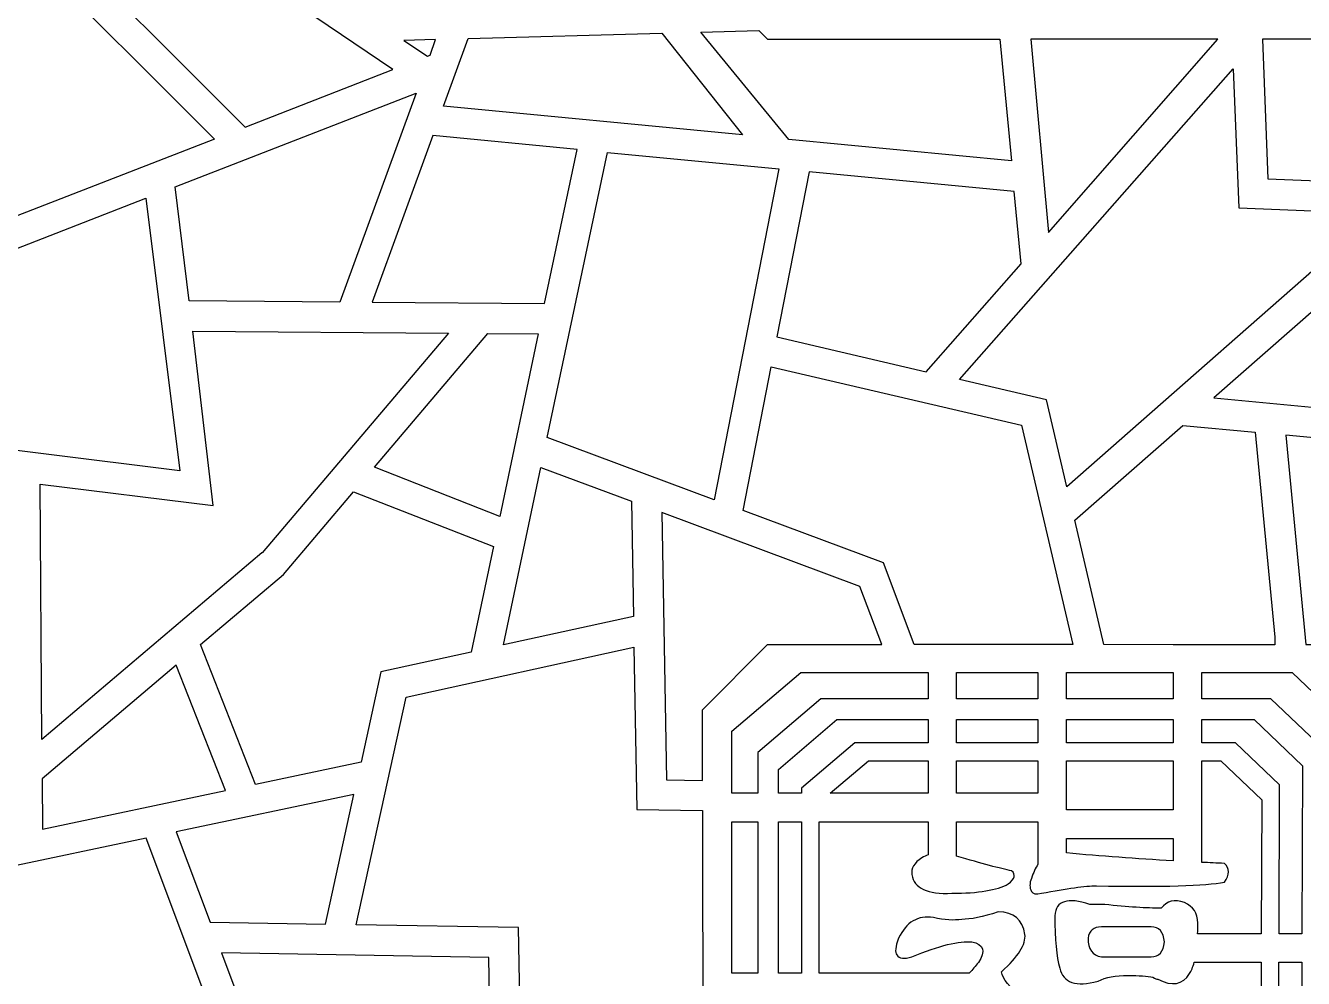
# Model space of a CAD drawing. Header units: centimetres. Extents: x 15.4 to 27, y -5.3 to 6.3.
# Drawn here: x 17.964 to 22.019, y -1.495 to 1.531 of the extents above; entities that cross this region are included whole.
import ezdxf

# ---------------------------------------------------------------- set-up
doc = ezdxf.new("R2010")
doc.units = ezdxf.units.CM
doc.header["$MEASUREMENT"] = 0
doc.layers.add('layer 1', color=7, linetype='Continuous')

msp = doc.modelspace()

# ---------------------------------------------------------------- linework, layer by layer
at = {"layer": 'layer 1', "color": 250}
for points, knots in [([(19.12903, 1.3912), (19.12903, 1.3912), (18.66098, 1.20881), (18.66098, 1.20881), (18.66098, 1.20881), (18.66098, 1.20881), (18.00565, 1.86414), (18.00565, 1.86414), (18.00565, 1.86414), (18.00565, 1.86414), (18.10576, 2.08339), (18.10576, 2.08339), (18.10576, 2.08339), (18.10576, 2.08339), (19.12903, 1.3912), (19.12903, 1.3912)], [0, 0, 0, 0, 0.2, 0.2, 0.2, 0.2, 0.4, 0.4, 0.4, 0.4, 0.6, 0.6, 0.6, 0.6, 1, 1, 1, 1]), ([(17.64088, 1.06525), (17.64088, 1.06525), (17.82327, 0.8831), (17.82327, 0.8831), (17.82327, 0.8831), (17.82327, 0.8831), (18.56307, 1.17072), (18.56307, 1.17072), (18.56307, 1.17072), (18.56307, 1.17072), (17.96317, 1.77087), (17.96317, 1.77087), (17.96317, 1.77087), (17.96317, 1.77087), (17.64088, 1.06525), (17.64088, 1.06525)], [0, 0, 0, 0, 0.2, 0.2, 0.2, 0.2, 0.4, 0.4, 0.4, 0.4, 0.6, 0.6, 0.6, 0.6, 1, 1, 1, 1]), ([(22.12902, 1.55357), (22.12902, 1.55357), (22.34828, 1.48715), (22.34828, 1.48715), (22.34828, 1.48715), (22.34828, 1.48715), (22.48794, 1.02081), (22.48794, 1.02081), (22.48794, 1.02081), (22.48794, 1.02081), (21.90586, 1.04449), (21.90586, 1.04449), (21.90586, 1.04449), (21.90586, 1.04449), (21.88926, 1.48813), (21.88926, 1.48813), (21.88926, 1.48813), (21.88926, 1.48813), (21.88926, 1.48813), (21.88926, 1.48813), (21.88926, 1.48813), (21.88926, 1.48813), (21.92588, 1.48813), (21.92588, 1.48813), (21.92588, 1.48813), (21.92588, 1.48813), (21.92588, 1.48813), (21.92588, 1.48813), (21.92588, 1.48813), (21.92588, 1.48813), (21.97471, 1.48813), (21.97471, 1.48813), (21.97471, 1.48813), (21.97471, 1.48813), (21.97471, 1.48813), (21.97471, 1.48813), (21.97471, 1.48813), (21.97471, 1.48813), (22.06408, 1.48789), (22.06408, 1.48789), (22.06408, 1.48789), (22.06408, 1.48789), (22.12902, 1.55357), (22.12902, 1.55357)], [0, 0, 0, 0, 0.0833333, 0.0833333, 0.0833333, 0.0833333, 0.1666667, 0.1666667, 0.1666667, 0.1666667, 0.25, 0.25, 0.25, 0.25, 0.3333333, 0.3333333, 0.3333333, 0.3333333, 0.4166667, 0.4166667, 0.4166667, 0.4166667, 0.5, 0.5, 0.5, 0.5, 0.5833333, 0.5833333, 0.5833333, 0.5833333, 0.6666667, 0.6666667, 0.6666667, 0.6666667, 0.75, 0.75, 0.75, 0.75, 0.8333333, 0.8333333, 0.8333333, 0.8333333, 1, 1, 1, 1]), ([(20.23849, 1.18391), (20.23849, 1.18391), (19.98286, 1.50693), (19.98286, 1.50693), (19.98286, 1.50693), (19.98286, 1.50693), (19.36806, 1.4896), (19.36806, 1.4896), (19.36806, 1.4896), (19.36806, 1.4896), (19.29018, 1.27498), (19.29018, 1.27498), (19.29018, 1.27498), (19.29018, 1.27498), (20.23849, 1.18391), (20.23849, 1.18391)], [0, 0, 0, 0, 0.2, 0.2, 0.2, 0.2, 0.4, 0.4, 0.4, 0.4, 0.6, 0.6, 0.6, 0.6, 1, 1, 1, 1]), ([(21.09208, 1.10163), (21.09208, 1.10163), (21.0557, 1.48789), (21.0557, 1.48789), (21.0557, 1.48789), (21.0557, 1.48789), (20.31785, 1.48789), (20.31785, 1.48789), (20.31785, 1.48789), (20.31785, 1.48789), (20.29026, 1.51572), (20.29026, 1.51572), (20.29026, 1.51572), (20.29026, 1.51572), (20.10689, 1.51035), (20.10689, 1.51035), (20.10689, 1.51035), (20.10689, 1.51035), (20.38548, 1.16975), (20.38548, 1.16975), (20.38548, 1.16975), (20.38548, 1.16975), (21.09208, 1.10163), (21.09208, 1.10163)], [0, 0, 0, 0, 0.1428571, 0.1428571, 0.1428571, 0.1428571, 0.2857143, 0.2857143, 0.2857143, 0.2857143, 0.4285714, 0.4285714, 0.4285714, 0.4285714, 0.5714286, 0.5714286, 0.5714286, 0.5714286, 0.7142857, 0.7142857, 0.7142857, 0.7142857, 1, 1, 1, 1]), ([(19.23866, 1.43393), (19.23866, 1.43393), (19.16395, 1.48374), (19.16395, 1.48374), (19.16395, 1.48374), (19.16395, 1.48374), (19.26478, 1.48667), (19.26478, 1.48667), (19.26478, 1.48667), (19.26478, 1.48667), (19.24745, 1.43735), (19.24745, 1.43735), (19.24745, 1.43735), (19.24745, 1.43735), (19.23866, 1.43393), (19.23866, 1.43393)], [0, 0, 0, 0, 0.2, 0.2, 0.2, 0.2, 0.4, 0.4, 0.4, 0.4, 0.6, 0.6, 0.6, 0.6, 1, 1, 1, 1]), ([(21.74667, 1.48813), (21.74667, 1.48813), (21.21001, 0.87358), (21.21001, 0.87358), (21.21001, 0.87358), (21.21001, 0.87358), (21.1536, 1.48789), (21.1536, 1.48789), (21.1536, 1.48789), (21.1536, 1.48789), (21.1536, 1.48789), (21.1536, 1.48789), (21.1536, 1.48789), (21.1536, 1.48789), (21.31084, 1.48813), (21.31084, 1.48813), (21.31084, 1.48813), (21.31084, 1.48813), (21.39142, 1.48813), (21.39142, 1.48813), (21.39142, 1.48813), (21.39142, 1.48813), (21.47272, 1.48813), (21.47272, 1.48813), (21.47272, 1.48813), (21.47272, 1.48813), (21.47272, 1.48813), (21.47272, 1.48813), (21.47272, 1.48813), (21.47272, 1.48813), (21.52399, 1.48813), (21.52399, 1.48813), (21.52399, 1.48813), (21.52399, 1.48813), (21.52399, 1.48813), (21.52399, 1.48813), (21.52399, 1.48813), (21.52399, 1.48813), (21.63631, 1.48813), (21.63631, 1.48813), (21.63631, 1.48813), (21.63631, 1.48813), (21.74667, 1.48813), (21.74667, 1.48813)], [0, 0, 0, 0, 0.0833333, 0.0833333, 0.0833333, 0.0833333, 0.1666667, 0.1666667, 0.1666667, 0.1666667, 0.25, 0.25, 0.25, 0.25, 0.3333333, 0.3333333, 0.3333333, 0.3333333, 0.4166667, 0.4166667, 0.4166667, 0.4166667, 0.5, 0.5, 0.5, 0.5, 0.5833333, 0.5833333, 0.5833333, 0.5833333, 0.6666667, 0.6666667, 0.6666667, 0.6666667, 0.75, 0.75, 0.75, 0.75, 0.8333333, 0.8333333, 0.8333333, 0.8333333, 1, 1, 1, 1]), ([(21.81332, 0.9522), (21.81332, 0.9522), (21.7955, 1.39389), (21.7955, 1.39389), (21.7955, 1.39389), (21.7955, 1.39389), (20.92776, 0.40699), (20.92776, 0.40699), (20.92776, 0.40699), (20.92776, 0.40699), (21.20366, 0.34229), (21.20366, 0.34229), (21.20366, 0.34229), (21.20366, 0.34229), (21.26812, 0.06639), (21.26812, 0.06639), (21.26812, 0.06639), (21.26812, 0.06639), (22.25501, 0.93389), (22.25501, 0.93389), (22.25501, 0.93389), (22.25501, 0.93389), (21.81332, 0.9522), (21.81332, 0.9522)], [0, 0, 0, 0, 0.1428571, 0.1428571, 0.1428571, 0.1428571, 0.2857143, 0.2857143, 0.2857143, 0.2857143, 0.4285714, 0.4285714, 0.4285714, 0.4285714, 0.5714286, 0.5714286, 0.5714286, 0.5714286, 0.7142857, 0.7142857, 0.7142857, 0.7142857, 1, 1, 1, 1]), ([(18.96129, 0.65335), (18.96129, 0.65335), (19.20301, 1.31649), (19.20301, 1.31649), (19.20301, 1.31649), (19.20301, 1.31649), (18.43782, 1.01886), (18.43782, 1.01886), (18.43782, 1.01886), (18.43782, 1.01886), (18.48274, 0.65701), (18.48274, 0.65701), (18.48274, 0.65701), (18.48274, 0.65701), (18.96129, 0.65335), (18.96129, 0.65335)], [0, 0, 0, 0, 0.2, 0.2, 0.2, 0.2, 0.4, 0.4, 0.4, 0.4, 0.6, 0.6, 0.6, 0.6, 1, 1, 1, 1]), ([(19.25624, 1.18171), (19.25624, 1.18171), (19.71355, 1.13776), (19.71355, 1.13776), (19.71355, 1.13776), (19.71355, 1.13776), (19.61051, 0.64847), (19.61051, 0.64847), (19.61051, 0.64847), (19.61051, 0.64847), (19.0636, 0.65262), (19.0636, 0.65262), (19.0636, 0.65262), (19.0636, 0.65262), (19.25624, 1.18171), (19.25624, 1.18171)], [0, 0, 0, 0, 0.2, 0.2, 0.2, 0.2, 0.4, 0.4, 0.4, 0.4, 0.6, 0.6, 0.6, 0.6, 1, 1, 1, 1]), ([(20.35447, 1.07599), (20.35447, 1.07599), (19.80999, 1.12848), (19.80999, 1.12848), (19.80999, 1.12848), (19.80999, 1.12848), (19.6193, 0.22338), (19.6193, 0.22338), (19.6193, 0.22338), (19.6193, 0.22338), (20.14913, 0.02537), (20.14913, 0.02537), (20.14913, 0.02537), (20.14913, 0.02537), (20.35447, 1.07599), (20.35447, 1.07599)], [0, 0, 0, 0, 0.2, 0.2, 0.2, 0.2, 0.4, 0.4, 0.4, 0.4, 0.6, 0.6, 0.6, 0.6, 1, 1, 1, 1]), ([(20.82155, 0.43165), (20.82155, 0.43165), (20.34812, 0.54274), (20.34812, 0.54274), (20.34812, 0.54274), (20.34812, 0.54274), (20.45067, 1.06696), (20.45067, 1.06696), (20.45067, 1.06696), (20.45067, 1.06696), (21.10111, 1.00421), (21.10111, 1.00421), (21.10111, 1.00421), (21.10111, 1.00421), (21.12308, 0.7747), (21.12308, 0.7747), (21.12308, 0.7747), (21.12308, 0.7747), (20.82155, 0.43165), (20.82155, 0.43165)], [0, 0, 0, 0, 0.1666667, 0.1666667, 0.1666667, 0.1666667, 0.3333333, 0.3333333, 0.3333333, 0.3333333, 0.5, 0.5, 0.5, 0.5, 0.6666667, 0.6666667, 0.6666667, 0.6666667, 1, 1, 1, 1]), ([(17.58716, 0.22485), (17.58716, 0.22485), (18.4532, 0.11717), (18.4532, 0.11717), (18.4532, 0.11717), (18.4532, 0.11717), (18.34528, 0.98272), (18.34528, 0.98272), (18.34528, 0.98272), (18.34528, 0.98272), (17.79934, 0.77055), (17.79934, 0.77055), (17.79934, 0.77055), (17.79934, 0.77055), (17.58716, 0.22485), (17.58716, 0.22485)], [0, 0, 0, 0, 0.2, 0.2, 0.2, 0.2, 0.4, 0.4, 0.4, 0.4, 0.6, 0.6, 0.6, 0.6, 1, 1, 1, 1]), ([(22.39418, 0.92852), (22.39418, 0.92852), (22.41908, 0.9273), (22.41908, 0.9273), (22.41908, 0.9273), (22.41908, 0.9273), (22.40102, 0.28589), (22.40102, 0.28589), (22.40102, 0.28589), (22.40102, 0.28589), (21.7347, 0.34888), (21.7347, 0.34888), (21.7347, 0.34888), (21.7347, 0.34888), (22.39418, 0.92852), (22.39418, 0.92852)], [0, 0, 0, 0, 0.2, 0.2, 0.2, 0.2, 0.4, 0.4, 0.4, 0.4, 0.6, 0.6, 0.6, 0.6, 1, 1, 1, 1]), ([(18.71396, -0.14286), (18.71396, -0.14286), (19.30605, 0.55471), (19.30605, 0.55471), (19.30605, 0.55471), (19.30605, 0.55471), (18.4947, 0.56057), (18.4947, 0.56057), (18.4947, 0.56057), (18.4947, 0.56057), (18.55941, 0.00706), (18.55941, 0.00706), (18.55941, 0.00706), (18.55941, 0.00706), (18.0098, 0.07542), (18.0098, 0.07542), (18.0098, 0.07542), (18.0098, 0.07542), (18.01542, -0.73568), (18.01542, -0.73568), (18.01542, -0.73568), (18.01542, -0.73568), (18.71347, -0.14359), (18.71347, -0.14359), (18.71347, -0.14359), (18.71347, -0.14359), (18.71396, -0.14286), (18.71396, -0.14286)], [0, 0, 0, 0, 0.125, 0.125, 0.125, 0.125, 0.25, 0.25, 0.25, 0.25, 0.375, 0.375, 0.375, 0.375, 0.5, 0.5, 0.5, 0.5, 0.625, 0.625, 0.625, 0.625, 0.75, 0.75, 0.75, 0.75, 1, 1, 1, 1]), ([(19.07043, 0.12841), (19.07043, 0.12841), (19.46817, -0.02786), (19.46817, -0.02786), (19.46817, -0.02786), (19.46817, -0.02786), (19.59025, 0.55251), (19.59025, 0.55251), (19.59025, 0.55251), (19.59025, 0.55251), (19.43081, 0.55373), (19.43081, 0.55373), (19.43081, 0.55373), (19.43081, 0.55373), (19.07043, 0.12841), (19.07043, 0.12841)], [0, 0, 0, 0, 0.2, 0.2, 0.2, 0.2, 0.4, 0.4, 0.4, 0.4, 0.6, 0.6, 0.6, 0.6, 1, 1, 1, 1]), ([(21.28667, -0.43463), (21.28667, -0.43463), (21.12382, 0.2622), (21.12382, 0.2622), (21.12382, 0.2622), (21.12382, 0.2622), (20.32981, 0.44801), (20.32981, 0.44801), (20.32981, 0.44801), (20.32981, 0.44801), (20.24045, -0.00857), (20.24045, -0.00857), (20.24045, -0.00857), (20.24045, -0.00857), (20.68604, -0.17509), (20.68604, -0.17509), (20.68604, -0.17509), (20.68604, -0.17509), (20.78321, -0.43463), (20.78321, -0.43463), (20.78321, -0.43463), (20.78321, -0.43463), (21.28667, -0.43463), (21.28667, -0.43463)], [0, 0, 0, 0, 0.1428571, 0.1428571, 0.1428571, 0.1428571, 0.2857143, 0.2857143, 0.2857143, 0.2857143, 0.4285714, 0.4285714, 0.4285714, 0.4285714, 0.5714286, 0.5714286, 0.5714286, 0.5714286, 0.7142857, 0.7142857, 0.7142857, 0.7142857, 1, 1, 1, 1]), ([(21.69631, -0.43519), (21.69631, -0.43519), (21.92808, -0.4356), (21.92808, -0.4356), (21.92808, -0.4356), (21.92808, -0.4356), (21.92808, -0.41046), (21.92808, -0.41046), (21.92808, -0.41046), (21.92808, -0.41046), (21.86557, 0.23999), (21.86557, 0.23999), (21.86557, 0.23999), (21.86557, 0.23999), (21.63582, 0.26172), (21.63582, 0.26172), (21.63582, 0.26172), (21.63582, 0.26172), (21.29302, -0.03958), (21.29302, -0.03958), (21.29302, -0.03958), (21.29302, -0.03958), (21.38531, -0.43463), (21.38531, -0.43463), (21.38531, -0.43463), (21.38531, -0.43463), (21.60569, -0.43502), (21.60569, -0.43502), (21.60569, -0.43502), (21.60569, -0.43502), (21.69631, -0.43519), (21.69631, -0.43519)], [0, 0, 0, 0, 0.1111111, 0.1111111, 0.1111111, 0.1111111, 0.2222222, 0.2222222, 0.2222222, 0.2222222, 0.3333333, 0.3333333, 0.3333333, 0.3333333, 0.4444444, 0.4444444, 0.4444444, 0.4444444, 0.5555556, 0.5555556, 0.5555556, 0.5555556, 0.6666667, 0.6666667, 0.6666667, 0.6666667, 0.7777778, 0.7777778, 0.7777778, 0.7777778, 1, 1, 1, 1]), ([(22.02672, -0.43463), (22.02672, -0.43463), (21.96299, 0.23071), (21.96299, 0.23071), (21.96299, 0.23071), (21.96299, 0.23071), (22.39809, 0.18945), (22.39809, 0.18945), (22.39809, 0.18945), (22.39809, 0.18945), (22.37172, -0.75423), (22.37172, -0.75423), (22.37172, -0.75423), (22.37172, -0.75423), (22.27064, -0.67171), (22.27064, -0.67171), (22.27064, -0.67171), (22.27064, -0.67171), (22.27064, -0.64119), (22.27064, -0.64119), (22.27064, -0.64119), (22.27064, -0.64119), (22.06408, -0.43463), (22.06408, -0.43463), (22.06408, -0.43463), (22.06408, -0.43463), (22.02672, -0.43463), (22.02672, -0.43463)], [0, 0, 0, 0, 0.125, 0.125, 0.125, 0.125, 0.25, 0.25, 0.25, 0.25, 0.375, 0.375, 0.375, 0.375, 0.5, 0.5, 0.5, 0.5, 0.625, 0.625, 0.625, 0.625, 0.75, 0.75, 0.75, 0.75, 1, 1, 1, 1]), ([(19.88617, 0.02122), (19.88617, 0.02122), (19.59904, 0.12816), (19.59904, 0.12816), (19.59904, 0.12816), (19.59904, 0.12816), (19.48062, -0.43536), (19.48062, -0.43536), (19.48062, -0.43536), (19.48062, -0.43536), (19.89252, -0.34502), (19.89252, -0.34502), (19.89252, -0.34502), (19.89252, -0.34502), (19.88617, 0.02122), (19.88617, 0.02122)], [0, 0, 0, 0, 0.2, 0.2, 0.2, 0.2, 0.4, 0.4, 0.4, 0.4, 0.6, 0.6, 0.6, 0.6, 1, 1, 1, 1]), ([(19.09143, -0.52106), (19.09143, -0.52106), (19.37759, -0.45807), (19.37759, -0.45807), (19.37759, -0.45807), (19.37759, -0.45807), (19.44815, -0.12284), (19.44815, -0.12284), (19.44815, -0.12284), (19.44815, -0.12284), (19.00451, 0.05076), (19.00451, 0.05076), (19.00451, 0.05076), (19.00451, 0.05076), (18.78184, -0.21171), (18.78184, -0.21171), (18.78184, -0.21171), (18.78184, -0.21171), (18.51912, -0.43463), (18.51912, -0.43463), (18.51912, -0.43463), (18.51912, -0.43463), (18.69321, -0.87827), (18.69321, -0.87827), (18.69321, -0.87827), (18.69321, -0.87827), (19.02819, -0.8077), (19.02819, -0.8077), (19.02819, -0.8077), (19.02819, -0.8077), (19.09143, -0.52106), (19.09143, -0.52106)], [0, 0, 0, 0, 0.1111111, 0.1111111, 0.1111111, 0.1111111, 0.2222222, 0.2222222, 0.2222222, 0.2222222, 0.3333333, 0.3333333, 0.3333333, 0.3333333, 0.4444444, 0.4444444, 0.4444444, 0.4444444, 0.5555556, 0.5555556, 0.5555556, 0.5555556, 0.6666667, 0.6666667, 0.6666667, 0.6666667, 0.7777778, 0.7777778, 0.7777778, 0.7777778, 1, 1, 1, 1]), ([(20.31785, -0.43463), (20.31785, -0.43463), (20.11129, -0.64119), (20.11129, -0.64119), (20.11129, -0.64119), (20.11129, -0.64119), (20.11153, -0.82943), (20.11153, -0.82943), (20.11153, -0.82943), (20.11153, -0.82943), (20.11129, -0.86581), (20.11129, -0.86581), (20.11129, -0.86581), (20.11129, -0.86581), (19.99726, -0.86386), (19.99726, -0.86386), (19.99726, -0.86386), (19.99726, -0.86386), (19.98286, -0.01516), (19.98286, -0.01516), (19.98286, -0.01516), (19.98286, -0.01516), (20.61133, -0.2498), (20.61133, -0.2498), (20.61133, -0.2498), (20.61133, -0.2498), (20.68067, -0.43463), (20.68067, -0.43463), (20.68067, -0.43463), (20.68067, -0.43463), (20.31785, -0.43463), (20.31785, -0.43463)], [0, 0, 0, 0, 0.1111111, 0.1111111, 0.1111111, 0.1111111, 0.2222222, 0.2222222, 0.2222222, 0.2222222, 0.3333333, 0.3333333, 0.3333333, 0.3333333, 0.4444444, 0.4444444, 0.4444444, 0.4444444, 0.5555556, 0.5555556, 0.5555556, 0.5555556, 0.6666667, 0.6666667, 0.6666667, 0.6666667, 0.7777778, 0.7777778, 0.7777778, 0.7777778, 1, 1, 1, 1]), ([(20.11129, -0.96177), (20.11129, -0.96177), (19.90302, -0.95859), (19.90302, -0.95859), (19.90302, -0.95859), (19.90302, -0.95859), (19.89398, -0.44293), (19.89398, -0.44293), (19.89398, -0.44293), (19.89398, -0.44293), (19.17176, -0.60188), (19.17176, -0.60188), (19.17176, -0.60188), (19.17176, -0.60188), (19.01306, -1.32435), (19.01306, -1.32435), (19.01306, -1.32435), (19.01306, -1.32435), (19.52823, -1.33289), (19.52823, -1.33289), (19.52823, -1.33289), (19.52823, -1.33289), (19.53702, -1.84831), (19.53702, -1.84831), (19.53702, -1.84831), (19.53702, -1.84831), (20.11129, -1.72184), (20.11129, -1.72184), (20.11129, -1.72184), (20.11129, -1.72184), (20.11251, -1.68888), (20.11251, -1.68888), (20.11251, -1.68888), (20.11251, -1.68888), (20.11153, -1.00572), (20.11153, -1.00572), (20.11153, -1.00572), (20.11153, -1.00572), (20.11129, -0.96177), (20.11129, -0.96177)], [0, 0, 0, 0, 0.0909091, 0.0909091, 0.0909091, 0.0909091, 0.1818182, 0.1818182, 0.1818182, 0.1818182, 0.2727273, 0.2727273, 0.2727273, 0.2727273, 0.3636364, 0.3636364, 0.3636364, 0.3636364, 0.4545455, 0.4545455, 0.4545455, 0.4545455, 0.5454545, 0.5454545, 0.5454545, 0.5454545, 0.6363636, 0.6363636, 0.6363636, 0.6363636, 0.7272727, 0.7272727, 0.7272727, 0.7272727, 0.8181818, 0.8181818, 0.8181818, 0.8181818, 1, 1, 1, 1]), ([(18.44148, -0.50031), (18.44148, -0.50031), (18.59774, -0.89829), (18.59774, -0.89829), (18.59774, -0.89829), (18.59774, -0.89829), (18.01762, -1.02037), (18.01762, -1.02037), (18.01762, -1.02037), (18.01762, -1.02037), (18.0164, -0.86117), (18.0164, -0.86117), (18.0164, -0.86117), (18.0164, -0.86117), (18.44148, -0.50031), (18.44148, -0.50031)], [0, 0, 0, 0, 0.2, 0.2, 0.2, 0.2, 0.4, 0.4, 0.4, 0.4, 0.6, 0.6, 0.6, 0.6, 1, 1, 1, 1]), ([(20.82766, -0.60643), (20.82766, -0.60643), (20.82766, -0.52292), (20.82766, -0.52292), (20.82766, -0.52292), (20.82766, -0.52292), (20.42351, -0.52292), (20.42351, -0.52292), (20.42351, -0.52292), (20.42351, -0.52292), (20.20474, -0.70923), (20.20474, -0.70923), (20.20474, -0.70923), (20.20474, -0.70923), (20.20474, -0.9068), (20.20474, -0.9068), (20.20474, -0.9068), (20.20474, -0.9068), (20.28738, -0.9068), (20.28738, -0.9068), (20.28738, -0.9068), (20.28738, -0.9068), (20.28738, -0.77702), (20.28738, -0.77702), (20.28738, -0.77702), (20.28738, -0.77702), (20.48769, -0.60643), (20.48769, -0.60643), (20.48769, -0.60643), (20.48769, -0.60643), (20.82766, -0.60643), (20.82766, -0.60643)], [0, 0, 0, 0, 0.1111111, 0.1111111, 0.1111111, 0.1111111, 0.2222222, 0.2222222, 0.2222222, 0.2222222, 0.3333333, 0.3333333, 0.3333333, 0.3333333, 0.4444444, 0.4444444, 0.4444444, 0.4444444, 0.5555556, 0.5555556, 0.5555556, 0.5555556, 0.6666667, 0.6666667, 0.6666667, 0.6666667, 0.7777778, 0.7777778, 0.7777778, 0.7777778, 1, 1, 1, 1]), ([(20.91828, -0.52292), (20.91828, -0.52292), (20.91828, -0.60643), (20.91828, -0.60643), (20.91828, -0.60643), (20.91828, -0.60643), (21.17629, -0.60643), (21.17629, -0.60643), (21.17629, -0.60643), (21.17629, -0.60643), (21.17629, -0.52292), (21.17629, -0.52292), (21.17629, -0.52292), (21.17629, -0.52292), (20.91828, -0.52292), (20.91828, -0.52292)], [0, 0, 0, 0, 0.2, 0.2, 0.2, 0.2, 0.4, 0.4, 0.4, 0.4, 0.6, 0.6, 0.6, 0.6, 1, 1, 1, 1]), ([(21.60569, -0.60643), (21.60569, -0.60643), (21.60569, -0.52292), (21.60569, -0.52292), (21.60569, -0.52292), (21.60569, -0.52292), (21.26691, -0.52292), (21.26691, -0.52292), (21.26691, -0.52292), (21.26691, -0.52292), (21.26691, -0.60643), (21.26691, -0.60643), (21.26691, -0.60643), (21.26691, -0.60643), (21.60569, -0.60643), (21.60569, -0.60643)], [0, 0, 0, 0, 0.2, 0.2, 0.2, 0.2, 0.4, 0.4, 0.4, 0.4, 0.6, 0.6, 0.6, 0.6, 1, 1, 1, 1]), ([(22.07901, -1.35264), (22.07901, -1.35264), (22.16137, -1.35264), (22.16137, -1.35264), (22.16137, -1.35264), (22.16137, -1.35264), (22.164, -0.69592), (22.164, -0.69592), (22.164, -0.69592), (22.164, -0.69592), (21.98286, -0.52292), (21.98286, -0.52292), (21.98286, -0.52292), (21.98286, -0.52292), (21.69631, -0.52292), (21.69631, -0.52292), (21.69631, -0.52292), (21.69631, -0.52292), (21.69631, -0.60643), (21.69631, -0.60643), (21.69631, -0.60643), (21.69631, -0.60643), (21.9155, -0.60643), (21.9155, -0.60643), (21.9155, -0.60643), (21.9155, -0.60643), (22.08136, -0.76484), (22.08136, -0.76484), (22.08136, -0.76484), (22.08136, -0.76484), (22.07901, -1.35264), (22.07901, -1.35264)], [0, 0, 0, 0, 0.1111111, 0.1111111, 0.1111111, 0.1111111, 0.2222222, 0.2222222, 0.2222222, 0.2222222, 0.3333333, 0.3333333, 0.3333333, 0.3333333, 0.4444444, 0.4444444, 0.4444444, 0.4444444, 0.5555556, 0.5555556, 0.5555556, 0.5555556, 0.6666667, 0.6666667, 0.6666667, 0.6666667, 0.7777778, 0.7777778, 0.7777778, 0.7777778, 1, 1, 1, 1]), ([(20.82766, -0.746), (20.82766, -0.746), (20.82766, -0.67261), (20.82766, -0.67261), (20.82766, -0.67261), (20.82766, -0.67261), (20.53856, -0.67261), (20.53856, -0.67261), (20.53856, -0.67261), (20.53856, -0.67261), (20.35287, -0.83075), (20.35287, -0.83075), (20.35287, -0.83075), (20.35287, -0.83075), (20.35287, -0.9068), (20.35287, -0.9068), (20.35287, -0.9068), (20.35287, -0.9068), (20.42549, -0.9068), (20.42549, -0.9068), (20.42549, -0.9068), (20.42549, -0.9068), (20.42549, -0.89032), (20.42549, -0.89032), (20.42549, -0.89032), (20.42549, -0.89032), (20.59496, -0.746), (20.59496, -0.746), (20.59496, -0.746), (20.59496, -0.746), (20.82766, -0.746), (20.82766, -0.746)], [0, 0, 0, 0, 0.1111111, 0.1111111, 0.1111111, 0.1111111, 0.2222222, 0.2222222, 0.2222222, 0.2222222, 0.3333333, 0.3333333, 0.3333333, 0.3333333, 0.4444444, 0.4444444, 0.4444444, 0.4444444, 0.5555556, 0.5555556, 0.5555556, 0.5555556, 0.6666667, 0.6666667, 0.6666667, 0.6666667, 0.7777778, 0.7777778, 0.7777778, 0.7777778, 1, 1, 1, 1]), ([(20.91828, -0.67261), (20.91828, -0.67261), (20.91828, -0.746), (20.91828, -0.746), (20.91828, -0.746), (20.91828, -0.746), (21.17629, -0.746), (21.17629, -0.746), (21.17629, -0.746), (21.17629, -0.746), (21.17629, -0.67261), (21.17629, -0.67261), (21.17629, -0.67261), (21.17629, -0.67261), (20.91828, -0.67261), (20.91828, -0.67261)], [0, 0, 0, 0, 0.2, 0.2, 0.2, 0.2, 0.4, 0.4, 0.4, 0.4, 0.6, 0.6, 0.6, 0.6, 1, 1, 1, 1]), ([(21.60569, -0.746), (21.60569, -0.746), (21.60569, -0.67261), (21.60569, -0.67261), (21.60569, -0.67261), (21.60569, -0.67261), (21.26691, -0.67261), (21.26691, -0.67261), (21.26691, -0.67261), (21.26691, -0.67261), (21.26691, -0.746), (21.26691, -0.746), (21.26691, -0.746), (21.26691, -0.746), (21.60569, -0.746), (21.60569, -0.746)], [0, 0, 0, 0, 0.2, 0.2, 0.2, 0.2, 0.4, 0.4, 0.4, 0.4, 0.6, 0.6, 0.6, 0.6, 1, 1, 1, 1]), ([(21.94135, -1.35264), (21.94135, -1.35264), (22.01374, -1.35264), (22.01374, -1.35264), (22.01374, -1.35264), (22.01374, -1.35264), (22.01587, -0.81945), (22.01587, -0.81945), (22.01587, -0.81945), (22.01587, -0.81945), (21.86212, -0.67261), (21.86212, -0.67261), (21.86212, -0.67261), (21.86212, -0.67261), (21.69631, -0.67261), (21.69631, -0.67261), (21.69631, -0.67261), (21.69631, -0.67261), (21.69631, -0.746), (21.69631, -0.746), (21.69631, -0.746), (21.69631, -0.746), (21.80293, -0.746), (21.80293, -0.746), (21.80293, -0.746), (21.80293, -0.746), (21.94324, -0.88001), (21.94324, -0.88001), (21.94324, -0.88001), (21.94324, -0.88001), (21.94135, -1.35264), (21.94135, -1.35264)], [0, 0, 0, 0, 0.1111111, 0.1111111, 0.1111111, 0.1111111, 0.2222222, 0.2222222, 0.2222222, 0.2222222, 0.3333333, 0.3333333, 0.3333333, 0.3333333, 0.4444444, 0.4444444, 0.4444444, 0.4444444, 0.5555556, 0.5555556, 0.5555556, 0.5555556, 0.6666667, 0.6666667, 0.6666667, 0.6666667, 0.7777778, 0.7777778, 0.7777778, 0.7777778, 1, 1, 1, 1]), ([(20.91828, -0.99741), (20.91828, -0.99741), (20.91828, -1.10587), (20.91828, -1.10587), (20.91828, -1.10587), (20.99899, -1.13011), (21.0571, -1.14574), (21.09281, -1.15298), (21.09281, -1.15298), (21.10676, -1.16487), (21.10316, -1.17879), (21.08224, -1.19448), (21.08224, -1.19448), (21.04691, -1.21422), (20.98727, -1.22409), (20.90289, -1.22409), (20.90289, -1.22409), (20.82547, -1.22814), (20.78339, -1.2084), (20.77619, -1.16487), (20.77619, -1.16487), (20.77282, -1.14514), (20.78339, -1.12742), (20.80792, -1.11148), (20.80792, -1.11148), (20.81471, -1.10769), (20.82129, -1.10447), (20.82766, -1.10181), (20.82766, -1.10181), (20.82766, -1.10181), (20.82766, -0.99741), (20.82766, -0.99741), (20.82766, -0.99741), (20.82766, -0.99741), (20.48209, -0.99741), (20.48209, -0.99741), (20.48209, -0.99741), (20.48209, -0.99741), (20.48209, -1.47816), (20.48209, -1.47816), (20.48209, -1.47816), (20.48209, -1.47816), (20.95855, -1.47816), (20.95855, -1.47816), (20.95855, -1.47816), (20.96857, -1.46709), (20.97815, -1.45562), (20.98727, -1.44374), (20.98727, -1.44374), (21.0118, -1.40806), (21.00482, -1.38629), (20.96612, -1.37845), (20.96612, -1.37845), (20.92741, -1.3744), (20.86418, -1.39034), (20.77619, -1.42577), (20.77619, -1.42577), (20.75166, -1.43361), (20.73591, -1.43184), (20.72871, -1.41995), (20.72871, -1.41995), (20.72173, -1.41211), (20.72353, -1.39414), (20.73411, -1.36656), (20.73411, -1.36656), (20.75864, -1.31519), (20.79554, -1.29342), (20.84483, -1.30127), (20.84483, -1.30127), (20.87993, -1.30911), (20.90986, -1.31114), (20.93439, -1.30709), (20.93439, -1.30709), (20.96252, -1.30709), (21.00122, -1.29924), (21.05051, -1.28355), (21.05051, -1.28355), (21.09979, -1.28355), (21.12792, -1.30709), (21.13489, -1.35466), (21.13489, -1.35466), (21.13849, -1.38629), (21.11374, -1.42577), (21.06108, -1.47334), (21.06108, -1.47334), (21.06468, -1.49688), (21.08561, -1.52269), (21.12432, -1.55027), (21.12432, -1.55027), (21.14187, -1.55837), (21.15605, -1.56824), (21.16662, -1.58013), (21.16662, -1.58013), (21.2087, -1.52471), (21.24741, -1.51687), (21.28251, -1.55634), (21.28251, -1.55634), (21.38445, -1.52471), (21.49539, -1.52471), (21.61489, -1.55634), (21.61489, -1.55634), (21.63942, -1.56014), (21.65697, -1.55837), (21.66755, -1.55027), (21.66755, -1.55027), (21.71683, -1.52674), (21.75013, -1.52851), (21.76791, -1.55634), (21.76791, -1.55634), (21.77622, -1.57041), (21.78122, -1.58576), (21.78293, -1.60236), (21.78293, -1.60236), (21.78293, -1.60236), (21.88394, -1.60236), (21.88394, -1.60236), (21.88394, -1.60236), (21.88394, -1.60236), (21.88458, -1.44325), (21.88458, -1.44325), (21.88458, -1.44325), (21.88458, -1.44325), (21.67225, -1.44325), (21.67225, -1.44325), (21.67225, -1.44325), (21.66822, -1.45886), (21.66312, -1.47083), (21.65697, -1.47916), (21.65697, -1.47916), (21.63604, -1.51484), (21.60251, -1.52066), (21.55683, -1.49688), (21.55683, -1.49688), (21.55323, -1.49688), (21.54805, -1.49511), (21.54108, -1.49106), (21.54108, -1.49106), (21.52352, -1.48701), (21.49697, -1.48524), (21.46186, -1.48524), (21.46186, -1.48524), (21.42316, -1.48524), (21.39166, -1.49106), (21.3669, -1.50295), (21.3669, -1.50295), (21.29669, -1.52269), (21.25619, -1.50877), (21.24561, -1.46145), (21.24561, -1.46145), (21.23503, -1.42577), (21.22986, -1.37035), (21.22986, -1.29545), (21.22986, -1.29545), (21.23346, -1.24787), (21.27036, -1.23598), (21.34057, -1.25977), (21.34057, -1.25977), (21.35475, -1.25977), (21.3705, -1.25977), (21.38806, -1.25977), (21.38806, -1.25977), (21.46186, -1.26761), (21.52172, -1.27166), (21.56741, -1.27166), (21.56741, -1.27166), (21.58496, -1.24787), (21.60949, -1.24205), (21.64122, -1.25395), (21.64122, -1.25395), (21.66935, -1.26559), (21.68352, -1.28735), (21.68352, -1.31898), (21.68352, -1.31898), (21.68352, -1.3308), (21.68334, -1.34202), (21.68297, -1.35264), (21.68297, -1.35264), (21.68297, -1.35264), (21.88494, -1.35264), (21.88494, -1.35264), (21.88494, -1.35264), (21.88494, -1.35264), (21.88665, -0.92721), (21.88665, -0.92721), (21.88665, -0.92721), (21.88665, -0.92721), (21.75679, -0.80319), (21.75679, -0.80319), (21.75679, -0.80319), (21.75679, -0.80319), (21.69631, -0.80319), (21.69631, -0.80319), (21.69631, -0.80319), (21.69631, -0.80319), (21.69631, -1.12596), (21.69631, -1.12596), (21.69631, -1.12596), (21.72, -1.12711), (21.74386, -1.12818), (21.76791, -1.12919), (21.76791, -1.12919), (21.78546, -1.14514), (21.78546, -1.16487), (21.76791, -1.18866), (21.76791, -1.18866), (21.70805, -1.20055), (21.57258, -1.20435), (21.36173, -1.20055), (21.36173, -1.20055), (21.32662, -1.20055), (21.26856, -1.2084), (21.18755, -1.22409), (21.18755, -1.22409), (21.17, -1.22814), (21.15942, -1.22611), (21.15605, -1.21827), (21.15605, -1.21827), (21.14907, -1.20637), (21.14907, -1.19246), (21.15605, -1.17677), (21.15605, -1.17677), (21.1617, -1.15892), (21.16845, -1.14397), (21.17629, -1.13189), (21.17629, -1.13189), (21.17629, -1.13189), (21.17629, -0.99741), (21.17629, -0.99741), (21.17629, -0.99741), (21.17629, -0.99741), (20.91828, -0.99741), (20.91828, -0.99741)], [0, 0, 0, 0, 0.0169492, 0.0169492, 0.0169492, 0.0169492, 0.0338983, 0.0338983, 0.0338983, 0.0338983, 0.0508475, 0.0508475, 0.0508475, 0.0508475, 0.0677966, 0.0677966, 0.0677966, 0.0677966, 0.0847458, 0.0847458, 0.0847458, 0.0847458, 0.1016949, 0.1016949, 0.1016949, 0.1016949, 0.1186441, 0.1186441, 0.1186441, 0.1186441, 0.1355932, 0.1355932, 0.1355932, 0.1355932, 0.1525424, 0.1525424, 0.1525424, 0.1525424, 0.1694915, 0.1694915, 0.1694915, 0.1694915, 0.1864407, 0.1864407, 0.1864407, 0.1864407, 0.2033898, 0.2033898, 0.2033898, 0.2033898, 0.220339, 0.220339, 0.220339, 0.220339, 0.2372881, 0.2372881, 0.2372881, 0.2372881, 0.2542373, 0.2542373, 0.2542373, 0.2542373, 0.2711864, 0.2711864, 0.2711864, 0.2711864, 0.2881356, 0.2881356, 0.2881356, 0.2881356, 0.3050847, 0.3050847, 0.3050847, 0.3050847, 0.3220339, 0.3220339, 0.3220339, 0.3220339, 0.3389831, 0.3389831, 0.3389831, 0.3389831, 0.3559322, 0.3559322, 0.3559322, 0.3559322, 0.3728814, 0.3728814, 0.3728814, 0.3728814, 0.3898305, 0.3898305, 0.3898305, 0.3898305, 0.4067797, 0.4067797, 0.4067797, 0.4067797, 0.4237288, 0.4237288, 0.4237288, 0.4237288, 0.440678, 0.440678, 0.440678, 0.440678, 0.4576271, 0.4576271, 0.4576271, 0.4576271, 0.4745763, 0.4745763, 0.4745763, 0.4745763, 0.4915254, 0.4915254, 0.4915254, 0.4915254, 0.5084746, 0.5084746, 0.5084746, 0.5084746, 0.5254237, 0.5254237, 0.5254237, 0.5254237, 0.5423729, 0.5423729, 0.5423729, 0.5423729, 0.559322, 0.559322, 0.559322, 0.559322, 0.5762712, 0.5762712, 0.5762712, 0.5762712, 0.5932203, 0.5932203, 0.5932203, 0.5932203, 0.6101695, 0.6101695, 0.6101695, 0.6101695, 0.6271186, 0.6271186, 0.6271186, 0.6271186, 0.6440678, 0.6440678, 0.6440678, 0.6440678, 0.6610169, 0.6610169, 0.6610169, 0.6610169, 0.6779661, 0.6779661, 0.6779661, 0.6779661, 0.6949153, 0.6949153, 0.6949153, 0.6949153, 0.7118644, 0.7118644, 0.7118644, 0.7118644, 0.7288136, 0.7288136, 0.7288136, 0.7288136, 0.7457627, 0.7457627, 0.7457627, 0.7457627, 0.7627119, 0.7627119, 0.7627119, 0.7627119, 0.779661, 0.779661, 0.779661, 0.779661, 0.7966102, 0.7966102, 0.7966102, 0.7966102, 0.8135593, 0.8135593, 0.8135593, 0.8135593, 0.8305085, 0.8305085, 0.8305085, 0.8305085, 0.8474576, 0.8474576, 0.8474576, 0.8474576, 0.8644068, 0.8644068, 0.8644068, 0.8644068, 0.8813559, 0.8813559, 0.8813559, 0.8813559, 0.8983051, 0.8983051, 0.8983051, 0.8983051, 0.9152542, 0.9152542, 0.9152542, 0.9152542, 0.9322034, 0.9322034, 0.9322034, 0.9322034, 0.9491525, 0.9491525, 0.9491525, 0.9491525, 0.9661017, 0.9661017, 0.9661017, 0.9661017, 1, 1, 1, 1]), ([(20.82766, -0.9068), (20.82766, -0.9068), (20.82766, -0.80319), (20.82766, -0.80319), (20.82766, -0.80319), (20.82766, -0.80319), (20.63892, -0.80319), (20.63892, -0.80319), (20.63892, -0.80319), (20.63892, -0.80319), (20.51726, -0.9068), (20.51726, -0.9068), (20.51726, -0.9068), (20.51726, -0.9068), (20.82766, -0.9068), (20.82766, -0.9068)], [0, 0, 0, 0, 0.2, 0.2, 0.2, 0.2, 0.4, 0.4, 0.4, 0.4, 0.6, 0.6, 0.6, 0.6, 1, 1, 1, 1]), ([(20.91828, -0.80319), (20.91828, -0.80319), (20.91828, -0.9068), (20.91828, -0.9068), (20.91828, -0.9068), (20.91828, -0.9068), (21.17629, -0.9068), (21.17629, -0.9068), (21.17629, -0.9068), (21.17629, -0.9068), (21.17629, -0.80319), (21.17629, -0.80319), (21.17629, -0.80319), (21.17629, -0.80319), (20.91828, -0.80319), (20.91828, -0.80319)], [0, 0, 0, 0, 0.2, 0.2, 0.2, 0.2, 0.4, 0.4, 0.4, 0.4, 0.6, 0.6, 0.6, 0.6, 1, 1, 1, 1]), ([(21.26691, -0.95942), (21.26691, -0.95942), (21.60569, -0.95942), (21.60569, -0.95942), (21.60569, -0.95942), (21.60569, -0.95942), (21.60569, -0.80319), (21.60569, -0.80319), (21.60569, -0.80319), (21.60569, -0.80319), (21.26691, -0.80319), (21.26691, -0.80319), (21.26691, -0.80319), (21.26691, -0.80319), (21.26691, -0.95942), (21.26691, -0.95942)], [0, 0, 0, 0, 0.2, 0.2, 0.2, 0.2, 0.4, 0.4, 0.4, 0.4, 0.6, 0.6, 0.6, 0.6, 1, 1, 1, 1]), ([(18.54891, -1.31629), (18.54891, -1.31629), (18.44197, -1.0294), (18.44197, -1.0294), (18.44197, -1.0294), (18.44197, -1.0294), (19.00549, -0.91098), (19.00549, -0.91098), (19.00549, -0.91098), (19.00549, -0.91098), (18.9149, -1.32264), (18.9149, -1.32264), (18.9149, -1.32264), (18.9149, -1.32264), (18.54891, -1.31629), (18.54891, -1.31629)], [0, 0, 0, 0, 0.2, 0.2, 0.2, 0.2, 0.4, 0.4, 0.4, 0.4, 0.6, 0.6, 0.6, 0.6, 1, 1, 1, 1]), ([(20.28738, -0.99741), (20.28738, -0.99741), (20.20474, -0.99741), (20.20474, -0.99741), (20.20474, -0.99741), (20.20474, -0.99741), (20.20474, -1.47816), (20.20474, -1.47816), (20.20474, -1.47816), (20.20474, -1.47816), (20.28738, -1.47816), (20.28738, -1.47816), (20.28738, -1.47816), (20.28738, -1.47816), (20.28738, -0.99741), (20.28738, -0.99741)], [0, 0, 0, 0, 0.2, 0.2, 0.2, 0.2, 0.4, 0.4, 0.4, 0.4, 0.6, 0.6, 0.6, 0.6, 1, 1, 1, 1]), ([(20.42549, -0.99741), (20.42549, -0.99741), (20.35287, -0.99741), (20.35287, -0.99741), (20.35287, -0.99741), (20.35287, -0.99741), (20.35287, -1.47816), (20.35287, -1.47816), (20.35287, -1.47816), (20.35287, -1.47816), (20.42549, -1.47816), (20.42549, -1.47816), (20.42549, -1.47816), (20.42549, -1.47816), (20.42549, -0.99741), (20.42549, -0.99741)], [0, 0, 0, 0, 0.2, 0.2, 0.2, 0.2, 0.4, 0.4, 0.4, 0.4, 0.6, 0.6, 0.6, 0.6, 1, 1, 1, 1]), ([(17.49389, -1.78459), (17.49389, -1.78459), (17.44164, -1.23987), (17.44164, -1.23987), (17.44164, -1.23987), (17.44164, -1.23987), (18.34674, -1.04942), (18.34674, -1.04942), (18.34674, -1.04942), (18.34674, -1.04942), (18.54476, -1.57925), (18.54476, -1.57925), (18.54476, -1.57925), (18.54476, -1.57925), (17.49389, -1.78459), (17.49389, -1.78459)], [0, 0, 0, 0, 0.2, 0.2, 0.2, 0.2, 0.4, 0.4, 0.4, 0.4, 0.6, 0.6, 0.6, 0.6, 1, 1, 1, 1]), ([(21.60569, -1.05004), (21.60569, -1.05004), (21.26691, -1.05004), (21.26691, -1.05004), (21.26691, -1.05004), (21.26691, -1.05004), (21.26691, -1.09624), (21.26691, -1.09624), (21.26691, -1.09624), (21.37532, -1.10621), (21.48822, -1.11455), (21.60569, -1.12121), (21.60569, -1.12121), (21.60569, -1.12121), (21.60569, -1.05004), (21.60569, -1.05004)], [0, 0, 0, 0, 0.2, 0.2, 0.2, 0.2, 0.4, 0.4, 0.4, 0.4, 0.6, 0.6, 0.6, 0.6, 1, 1, 1, 1]), ([(21.53568, -1.42577), (21.48999, -1.42577), (21.43734, -1.42577), (21.37748, -1.42577), (21.37748, -1.42577), (21.34935, -1.42197), (21.3354, -1.40198), (21.3354, -1.36656), (21.3354, -1.36656), (21.33877, -1.34277), (21.35295, -1.33088), (21.37748, -1.33088), (21.37748, -1.33088), (21.43734, -1.33088), (21.48999, -1.33088), (21.53568, -1.33088), (21.53568, -1.33088), (21.56043, -1.33088), (21.57438, -1.34682), (21.57798, -1.37845), (21.57798, -1.37845), (21.57438, -1.41008), (21.56043, -1.42577), (21.53568, -1.42577)], [0, 0, 0, 0, 0.1428571, 0.1428571, 0.1428571, 0.1428571, 0.2857143, 0.2857143, 0.2857143, 0.2857143, 0.4285714, 0.4285714, 0.4285714, 0.4285714, 0.5714286, 0.5714286, 0.5714286, 0.5714286, 0.7142857, 0.7142857, 0.7142857, 0.7142857, 1, 1, 1, 1]), ([(18.81993, -2.04169), (18.81993, -2.04169), (18.58529, -1.41322), (18.58529, -1.41322), (18.58529, -1.41322), (18.58529, -1.41322), (19.43374, -1.42762), (19.43374, -1.42762), (19.43374, -1.42762), (19.43374, -1.42762), (19.4479, -2.27608), (19.4479, -2.27608), (19.4479, -2.27608), (19.4479, -2.27608), (18.81993, -2.04169), (18.81993, -2.04169)], [0, 0, 0, 0, 0.2, 0.2, 0.2, 0.2, 0.4, 0.4, 0.4, 0.4, 0.6, 0.6, 0.6, 0.6, 1, 1, 1, 1]), ([(22.01337, -1.44325), (22.01337, -1.44325), (21.94099, -1.44325), (21.94099, -1.44325), (21.94099, -1.44325), (21.94099, -1.44325), (21.94035, -1.60236), (21.94035, -1.60236), (21.94035, -1.60236), (21.94035, -1.60236), (22.01274, -1.60236), (22.01274, -1.60236), (22.01274, -1.60236), (22.01274, -1.60236), (22.01337, -1.44325), (22.01337, -1.44325)], [0, 0, 0, 0, 0.2, 0.2, 0.2, 0.2, 0.4, 0.4, 0.4, 0.4, 0.6, 0.6, 0.6, 0.6, 1, 1, 1, 1])]:
    msp.add_open_spline(points, degree=3, knots=knots, dxfattribs=at)

doc.saveas('drawing.dxf')
